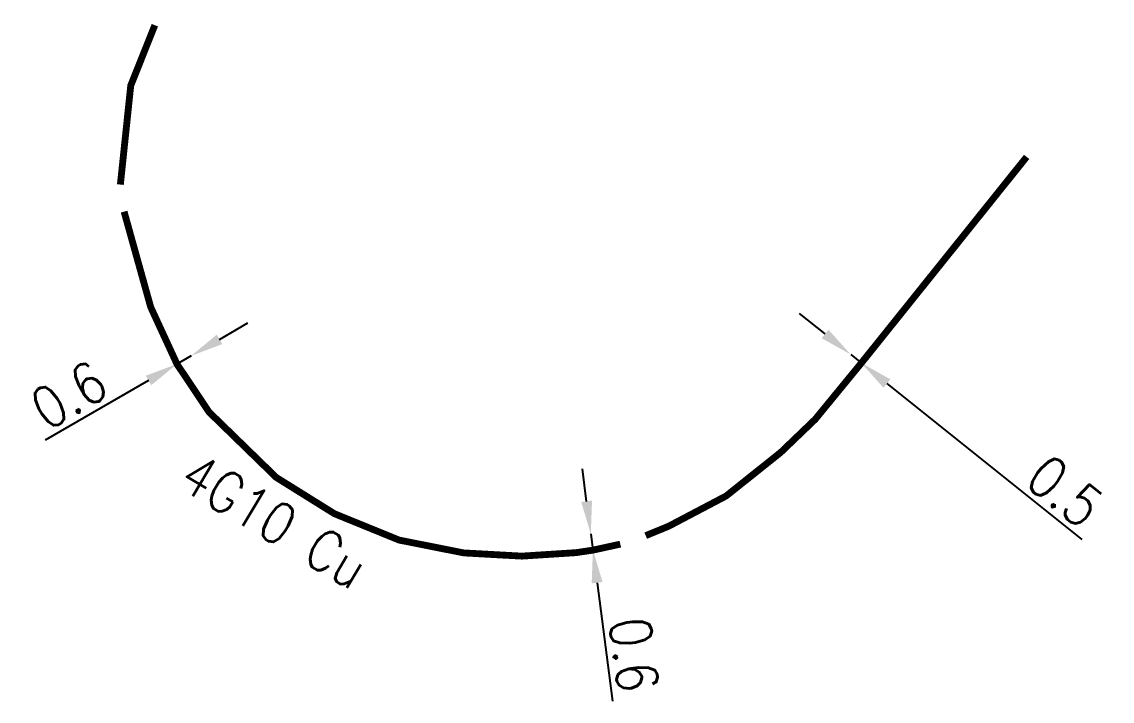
# Model space of a CAD drawing. Header units: millimetres. Extents: x 151012 to 151930, y 112069 to 113000.
# Drawn here: x 151787.49 to 151827.35, y 112975.27 to 113000.12 of the extents above; entities that cross this region are included whole.
import ezdxf
from ezdxf.enums import TextEntityAlignment as Align

# ---------------------------------------------------------------- set-up
doc = ezdxf.new("R2010")
doc.units = ezdxf.units.MM
doc.header["$PDMODE"] = 34
doc.linetypes.add('E_ST_AL', pattern=[2000, 1000, 1000])
doc.layers.get('Defpoints').update_dxf_attribs({"linetype": 'CONTINUOUS'})
doc.layers.add('E_100', color=3, linetype='CONTINUOUS')
doc.styles.get("Standard").update_dxf_attribs({"font": 'romans.shx', "width": 0.85})
doc.dimstyles.get("Standard").update_dxf_attribs({"dimtxt": 1.5, "dimasz": 1.2, "dimexe": 0.625, "dimexo": 0.625, "dimgap": 0.25, "dimtad": 1, "dimdec": 1, "dimzin": 0, "dimdsep": 46, "dimtxsty": 'Standard', "dimcen": -0.5, "dimadec": 0, "dimazin": 0, "dimtfac": 1, "dimtdec": 1, "dimtmove": 0, "dimatfit": 3, "dimfxl": 0, "dimtolj": 1, "dimtzin": 0, "dimarcsym": 0})

# ---------------------------------------------------------------- blocks, each defined once
blk = doc.blocks.new('*D49')
at = {"layer": 'Defpoints', "color": 0, "linetype": 'Continuous', "transparency": 16777216}
for p in [(151793.159, 112987.607), (151793.678, 112987.908), (151793.678, 112987.908)]:
    blk.add_point(p, dxfattribs=at)
at = {"layer": 'E_100', "color": 0, "linetype": 'Continuous', "lineweight": -2, "transparency": 16777216}
for p, q in [((151794.717, 112988.509), (151795.756, 112989.11)), ((151793.678, 112987.908), (151793.159, 112987.607)), ((151792.12, 112987.006), (151788.337, 112984.817))]:
    blk.add_line(p, q, dxfattribs=at)
at = {"layer": 'E_100', "color": 0, "linetype": 'Continuous', "transparency": 16777216}
for points in [[(151794.617, 112988.682), (151794.817, 112988.336), (151793.678, 112987.908)], [(151792.02, 112987.179), (151792.221, 112986.833), (151793.159, 112987.607)]]:
    blk.add_solid(points, dxfattribs=at)
at = {"layer": 'E_100', "color": 0, "linetype": 'Continuous', "transparency": 16777216, "insert": (151789.209, 112986.476), "char_height": 1.5, "attachment_point": 5, "rotation": 30.0607}
blk.add_mtext('\\A1;0.6', dxfattribs=at)
blk = doc.blocks.new('*D50')
at = {"layer": 'Defpoints', "color": 0, "linetype": 'Continuous', "transparency": 16777216}
for p in [(151808.291, 112981.395), (151808.291, 112981.395), (151808.368, 112980.8)]:
    blk.add_point(p, dxfattribs=at)
at = {"layer": 'E_100', "color": 0, "linetype": 'Continuous', "lineweight": -2, "transparency": 16777216}
for p, q in [((151808.136, 112982.585), (151807.982, 112983.775)), ((151808.291, 112981.395), (151808.368, 112980.8)), ((151808.522, 112979.61), (151809.083, 112975.275))]:
    blk.add_line(p, q, dxfattribs=at)
at = {"layer": 'E_100', "color": 0, "linetype": 'Continuous', "transparency": 16777216}
for points in [[(151808.335, 112982.611), (151807.938, 112982.559), (151808.291, 112981.395)], [(151808.72, 112979.636), (151808.323, 112979.584), (151808.368, 112980.8)]]:
    blk.add_solid(points, dxfattribs=at)
at = {"layer": 'E_100', "color": 0, "linetype": 'Continuous', "transparency": 16777216, "insert": (151809.871, 112976.976), "char_height": 1.5, "attachment_point": 5, "rotation": 277.377}
blk.add_mtext('\\A1;0.6', dxfattribs=at)
blk = doc.blocks.new('*D51')
at = {"layer": 'Defpoints', "color": 0, "linetype": 'Continuous', "transparency": 16777216}
for p in [(151817.793, 112987.956), (151817.793, 112987.956), (151818.183, 112987.644)]:
    blk.add_point(p, dxfattribs=at)
at = {"layer": 'E_100', "color": 0, "linetype": 'Continuous', "lineweight": -2, "transparency": 16777216}
for p, q in [((151816.856, 112988.707), (151815.92, 112989.457)), ((151818.183, 112988.444), (151818.183, 112988.444)), ((151817.793, 112987.956), (151818.183, 112987.644)), ((151818.574, 112988.131), (151818.574, 112988.131)), ((151819.119, 112986.893), (151826.242, 112981.184))]:
    blk.add_line(p, q, dxfattribs=at)
at = {"layer": 'E_100', "color": 0, "linetype": 'Continuous', "transparency": 16777216}
for points in [[(151816.981, 112988.863), (151816.731, 112988.551), (151817.793, 112987.956)], [(151819.244, 112987.049), (151818.994, 112986.737), (151818.183, 112987.644)]]:
    blk.add_solid(points, dxfattribs=at)
at = {"layer": 'E_100', "color": 0, "linetype": 'Continuous', "transparency": 16777216, "insert": (151825.63, 112982.956), "char_height": 1.5, "attachment_point": 5, "rotation": 321.29}
blk.add_mtext('\\A1;0.5', dxfattribs=at)

msp = doc.modelspace()

# ---------------------------------------------------------------- linework, layer by layer
at = {"layer": 'E_100', "linetype": 'E_ST_AL', "const_width": 0.25, "flags": 128}
for points in [[(151792.35, 113000), (151791.469, 112997.791), (151791.09, 112994.171)], [(151810.298, 112981.33), (151811.14, 112981.676), (151813.239, 112982.781), (151815.237, 112984.377), (151816.492, 112985.581), (151818.183, 112987.644), (151824.226, 112995.183)], [(151791.226, 112993.181), (151792.199, 112989.69), (151793.159, 112987.607), (151794.334, 112985.849), (151796.79, 112983.459), (151798.916, 112982.133), (151801.282, 112981.168), (151803.649, 112980.698), (151805.769, 112980.581), (151807.751, 112980.708), (151808.368, 112980.8), (151809.37, 112981.019)]]:
    msp.add_lwpolyline(points, dxfattribs=at)

# ---------------------------------------------------------------- texts
at = {"layer": 'E_100', "linetype": 'Continuous', "width": 0.85}
msp.add_text('4G10 Cu', height=1.5, rotation=329.2321, dxfattribs=at).set_placement((151796.73, 112981.867), align=Align.MIDDLE)

# ---------------------------------------------------------------- dimensions: what is measured, and where the dimension line sits
at = {"layer": 'E_100', "linetype": 'Continuous'}
for base, p1, p2, angle, picture, middle in [((151793.678, 112987.908), (151793.159, 112987.607), (151793.678, 112987.908), 210.0607, '*D49', (151789.709, 112985.611)), ((151817.793, 112987.956), (151818.183, 112987.644), (151817.793, 112987.956), 321.29, '*D51', (151825.005, 112982.176)), ((151808.291, 112981.395), (151808.368, 112980.8), (151808.291, 112981.395), 277.377, '*D50', (151808.879, 112976.847))]:
    dim = msp.add_linear_dim(base=base, p1=p1, p2=p2, angle=angle, dimstyle='Standard', dxfattribs=at)
    dim.commit()
    dim.dimension.update_dxf_attribs({"geometry": picture, "text_midpoint": middle, "dimtype": 160})

doc.saveas('drawing.dxf')
